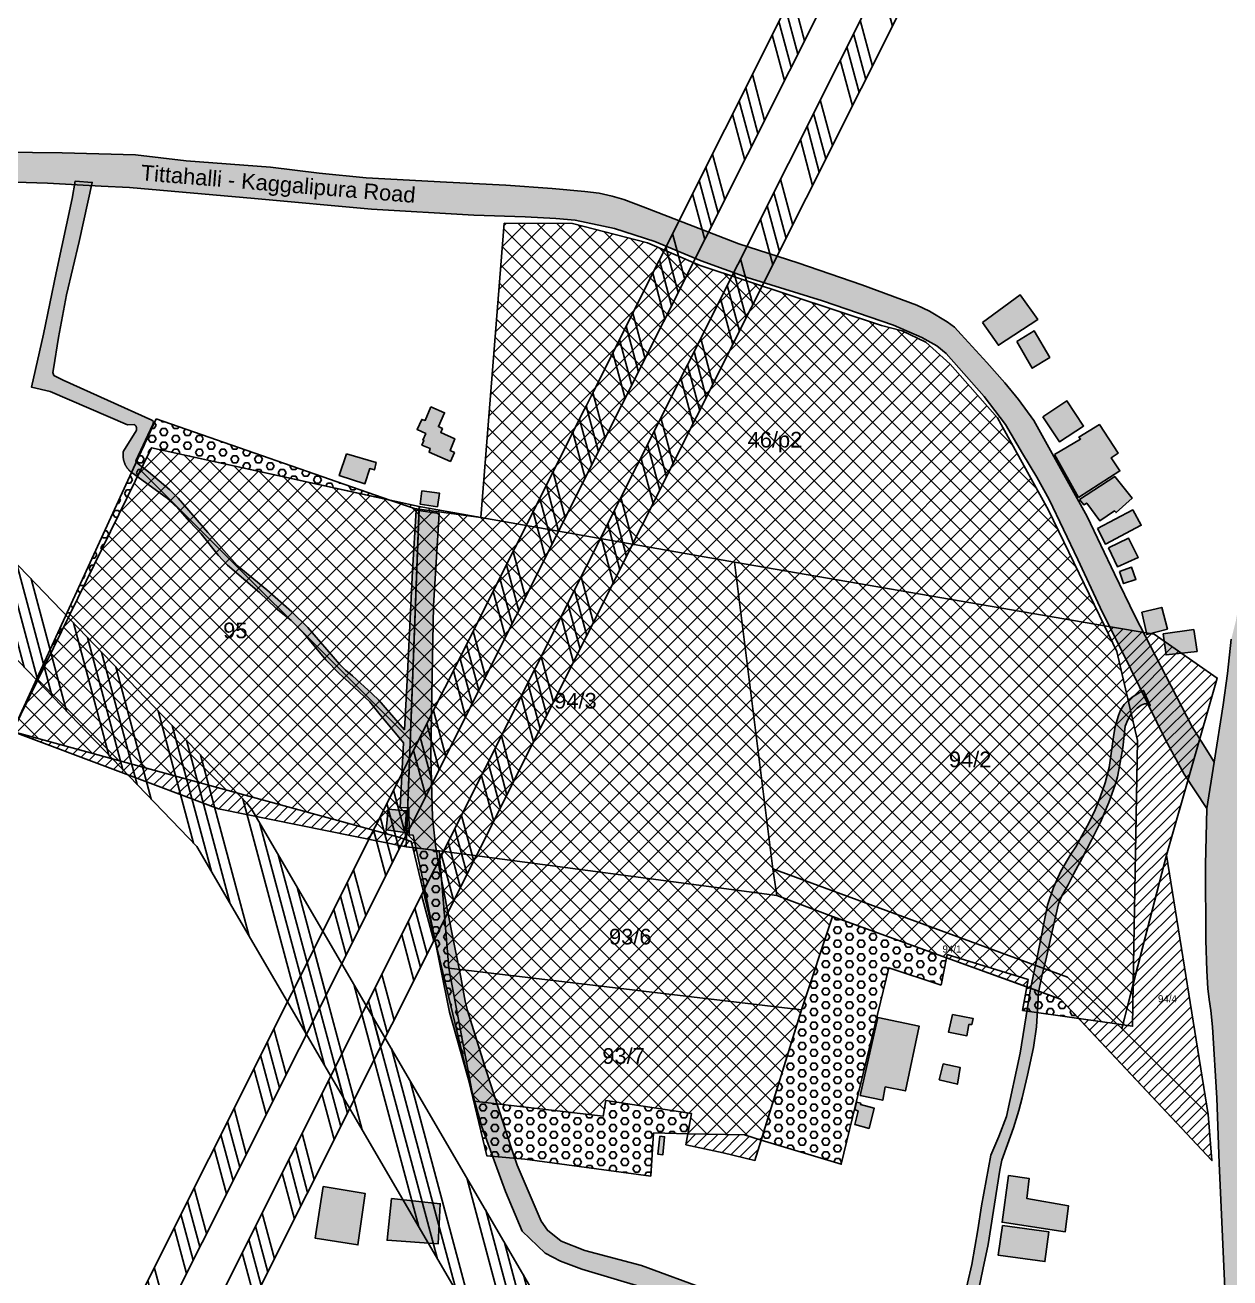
# Model space of a CAD drawing. Extents: x 771842 to 1545464, y 1416408 to 2835432.
# Drawn here: x 772145.3 to 772527.6, y 1417119.6 to 1417517.2 of the extents above; entities that cross this region are included whole.
import ezdxf

# ---------------------------------------------------------------- set-up
doc = ezdxf.new("R2010")
doc.units = 0
doc.header["$MEASUREMENT"] = 0
doc.linetypes.add('DASH', pattern=[26, 20, -6])
for name, color, linetype in [('46_P2', 1, 'CONTINUOUS'), ('93_6', 1, 'CONTINUOUS'), ('93_7', 1, 'CONTINUOUS'), ('94_1', 1, 'CONTINUOUS'), ('94_2', 1, 'CONTINUOUS'), ('94_3', 1, 'CONTINUOUS'), ('94_4', 1, 'CONTINUOUS'), ('95', 1, 'CONTINUOUS'), ('Building', 1, 'CONTINUOUS'), ('Enjoyment', 1, 'CONTINUOUS'), ('Excess Enjoyment', 1, 'CONTINUOUS'), ('HT Powerline1', 1, 'CONTINUOUS'), ('HT Powerline2', 1, 'CONTINUOUS'), ('Internal Road', 1, 'CONTINUOUS'), ('Kanakpura Main Road', 1, 'CONTINUOUS'), ('No Enjoyment', 1, 'CONTINUOUS'), ('Survey No. Boundary', 1, 'CONTINUOUS'), ('Tittahalli Kaggalipura Road', 1, 'CONTINUOUS')]:
    doc.layers.add(name, color=color, linetype=linetype)
doc.styles.get("Standard").update_dxf_attribs({"font": 'romans.shx'})

msp = doc.modelspace()

# ---------------------------------------------------------------- hatches: boundary and pattern name
at = {"layer": '46_P2', "linetype": 'DASH', "transparency": 33554687}
for points in [[(772529.66, 1416893.85), (772532.32, 1416941.95), (772532.56, 1416966), (772532.08, 1416979.35), (772531.03, 1417012.25), (772527.51, 1417083.57), (772524.21, 1417156.04), (772523.42, 1417176.69), (772522.11, 1417199.35), (772521.54, 1417204.53), (772521.05, 1417207.98), (772520.58, 1417211.49), (772520.29, 1417217.12), (772519.96, 1417226.82), (772519.82, 1417250.68), (772520.27, 1417268.56), (772522.61, 1417283.28), (772525.52, 1417301.45), (772526.87, 1417311.4), (772528.06, 1417322.29), (772529.49, 1417328.09), (772530.29, 1417332.65), (772531.74, 1417352.79), (772532.69, 1417364.6), (772533.33, 1417370.55), (772534.99, 1417383.73), (772537.3, 1417392.88), (772541.29, 1417406.73), (772544.4, 1417414.39), (772551.62, 1417429.21), (772563.11, 1417447.42), (772576.99, 1417467.41), (772604.65, 1417507.85), (772622.74, 1417492.16), (772603.42, 1417461.71), (772599.93, 1417456.85), (772593.29, 1417446.48), (772583.41, 1417431.31), (772582.3, 1417429.52), (772575.61, 1417418.57), (772571.91, 1417411.49), (772569.78, 1417407.41), (772568.06, 1417403.47), (772565.56, 1417396.61), (772562.34, 1417386.64), (772560.25, 1417377.39), (772558.28, 1417369.67), (772557.77, 1417366.34), (772557.67, 1417361.19), (772557.11, 1417346.71), (772555.32, 1417330.7), (772553.41, 1417314.17), (772552.2, 1417306.29), (772550.03, 1417297.52), (772548.02, 1417282.48), (772546.41, 1417270.37), (772545.44, 1417261.94), (772545.29, 1417258.03), (772545.12, 1417252.55), (772545.22, 1417247.14), (772545.57, 1417235.88), (772545.93, 1417226.66), (772546.5, 1417216.74), (772547.3, 1417207.52), (772548.28, 1417183.93), (772549.62, 1417158.82), (772550.92, 1417141.96), (772551.96, 1417120.25), (772552.23, 1417098.68), (772552.6, 1417091.32), (772552.68, 1417088.4), (772552.87, 1417085.52), (772553.39, 1417078.82), (772554.62, 1417051.48), (772555.09, 1417020.71), (772555.46, 1417014.29), (772555.87, 1417009.14), (772556.68, 1417005.34), (772556.73, 1416999.64), (772557.09, 1416989.63), (772557.21, 1416970), (772557.2, 1416959.93), (772556.93, 1416946.38), (772556.77, 1416928.62), (772556.41, 1416914.82), (772555.68, 1416893.59), (772554.62, 1416887.55), (772553.35, 1416875.8), (772551.92, 1416862.63), (772549.85, 1416853.31), (772547.31, 1416846.22), (772542.34, 1416834.85), (772537.47, 1416825.69), (772534.67, 1416821.41), (772528.16, 1416814.21), (772521.97, 1416808.55), (772517.52, 1416805.74), (772511.22, 1416802.51), (772503.23, 1416799.34), (772493.71, 1416796.43), (772482.91, 1416793.78), (772460.85, 1416789.87), (772437.88, 1416784.36), (772432.01, 1416782.35), (772424.86, 1416779.18), (772419.68, 1416775.1), (772414.33, 1416769.65), (772411, 1416761.66), (772406.77, 1416744.84), (772403.8, 1416731.13), (772397.72, 1416704.51), (772394.28, 1416690.6), (772389.52, 1416667.84), (772365.33, 1416672.9), (772371.18, 1416700.94), (772378.23, 1416728.23), (772383.63, 1416750.73), (772386.93, 1416763.48), (772389.63, 1416774.42), (772393.37, 1416782.52), (772400.12, 1416791.52), (772409.27, 1416799.17), (772422.92, 1416806.06), (772434.91, 1416810.71), (772448.26, 1416813.86), (772458.46, 1416815.81), (772475.85, 1416818.96), (772486.05, 1416821.06), (772495.05, 1416824.36), (772501.05, 1416827.21), (772507.5, 1416830.51), (772513.34, 1416835.46), (772525.19, 1416864.1)], [(772522.61, 1417283.28), (772520.27, 1417268.56), (772513.11, 1417279.5), (772507.16, 1417290.36), (772496.18, 1417312.84), (772486.46, 1417332.41), (772479.39, 1417347.59), (772470.31, 1417366.58), (772466.39, 1417373.72), (772461.82, 1417381.25), (772456.37, 1417390.47), (772449.66, 1417399.27), (772437.61, 1417412.91), (772434.57, 1417415.35), (772429.86, 1417418.01), (772420.9, 1417421.93), (772398.34, 1417429.68), (772374.45, 1417437.1), (772359.81, 1417442.38), (772345.17, 1417448.5), (772332.33, 1417452.61), (772319.89, 1417455.24), (772313.72, 1417455.76), (772304, 1417456.34), (772287.74, 1417456.82), (772255.28, 1417458.78), (772218.12, 1417462.16), (772178.42, 1417465.6), (772169.51, 1417466.02), (772152.39, 1417466.96), (772128.67, 1417467.73), (772108.28, 1417467.31), (772091.77, 1417468.6), (772080.06, 1417470.85), (772055.51, 1417476.29), (772058.21, 1417485.72), (772077.75, 1417481.8), (772085.47, 1417480.05), (772095.61, 1417478.54), (772104.84, 1417477.52), (772109.06, 1417477.11), (772119.07, 1417476.5), (772138.25, 1417476.88), (772157.05, 1417476.62), (772180.38, 1417475.95), (772196.42, 1417474.05), (772223.19, 1417472.06), (772238.63, 1417470.22), (772253.53, 1417468.74), (772279.01, 1417467.36), (772297.9, 1417466.39), (772312.54, 1417465.33), (772322.97, 1417464.4), (772327.53, 1417463.82), (772331.62, 1417462.92), (772335.29, 1417461.86), (772341.47, 1417459.51), (772371.81, 1417447.8), (772390.5, 1417441.68), (772410.82, 1417434.72), (772428.23, 1417428.26), (772432.28, 1417426.36), (772437.88, 1417423.04), (772440.26, 1417421.27), (772442.32, 1417419.02), (772450.49, 1417410.05), (772456.22, 1417403.64), (772460.56, 1417398.4), (772465.42, 1417391.67), (772482.28, 1417361.21), (772490.97, 1417343.09), (772497.4, 1417329.7), (772515.61, 1417294.46), (772521.32, 1417285.45)]]:
    msp.add_hatch(color=8, dxfattribs=at).paths.add_polyline_path(points)
at = {"layer": '95', "linetype": 'DASH', "transparency": 33554687}
h = msp.add_hatch(dxfattribs=at)
h.set_pattern_fill('ANSI34', color=4, scale=25, angle=60, style=0)
h.paths.add_polyline_path([(772323.42, 1417396.43), (772323.42, 1417396.43), (772325.66, 1417400.9), (772325.66, 1417400.9), (772429.89, 1417608.79), (772432.13, 1417613.26), (772441.07, 1417608.78), (772334.6, 1417396.42), (772334.6, 1417396.42), (772267.57, 1417262.75), (772267.57, 1417262.75), (772265.33, 1417258.28), (772265.33, 1417258.28), (772263.09, 1417253.81), (772263.09, 1417253.81), (772109.02, 1416946.51), (772106.78, 1416942.04), (772097.84, 1416946.52), (772256.39, 1417262.75), (772322.86, 1417395.33)])
h = msp.add_hatch(dxfattribs=at)
h.set_pattern_fill('ANSI34', color=4, scale=25, angle=60, style=0)
h.paths.add_polyline_path([(772453.95, 1417605.76), (772462.89, 1417601.28), (772288.69, 1417253.84), (772126.85, 1416931.05), (772124.6, 1416926.58), (772115.67, 1416931.07), (772275.27, 1417249.38), (772451.71, 1417601.29)])
h = msp.add_hatch(dxfattribs=at)
h.set_pattern_fill('ANSI34', color=4, scale=25, angle=60, style=0)
h.paths.add_polyline_path([(772215.8, 1417270.22), (772217.3, 1417268.23), (772316.2, 1417098.75), (772509.83, 1416766.58), (772491.69, 1416755.99), (772298.06, 1417088.17), (772199.8, 1417256.56), (772030.87, 1417431.98), (772023.59, 1417439.55), (772038.72, 1417454.11)])
at = {"layer": 'Building', "linetype": 'DASH', "transparency": 33554687}
for points in [[(772449.09, 1417422.82), (772461.03, 1417431.6), (772466.63, 1417423.75), (772454.14, 1417415.55)], [(772460, 1417416.77), (772465.47, 1417420.18), (772470.46, 1417411.72), (772464.89, 1417408.28)], [(772468.27, 1417392.9), (772475.9, 1417397.92), (772481.17, 1417389.94), (772473.51, 1417384.98)], [(772274.05, 1417396.03), (772278.42, 1417394.15), (772276.49, 1417389.75), (772277.72, 1417389.14), (772277.22, 1417387.87), (772281.68, 1417385.91), (772280.21, 1417382.15), (772281.56, 1417381.5), (772280.3, 1417378.72), (772273.49, 1417381.62), (772273.84, 1417382.83), (772271.23, 1417383.91), (772271.88, 1417385.32), (772271.58, 1417385.47), (772272.43, 1417387.55), (772269.71, 1417388.81), (772271.17, 1417392.04), (772272.29, 1417391.72)], [(772471.97, 1417380.93), (772480.24, 1417385.82), (772479.69, 1417386.46), (772486.19, 1417390.42), (772492.18, 1417381.34), (772489.89, 1417379.83), (772492.72, 1417375.71), (772479.6, 1417367.28)], [(772247.27, 1417381.14), (772256.69, 1417378.35), (772256.19, 1417376.03), (772254.69, 1417376.44), (772253.17, 1417371.63), (772245.01, 1417374.24)], [(772479.92, 1417366.61), (772491.08, 1417373.94), (772496.65, 1417367.06), (772491.5, 1417362.49), (772491.02, 1417363), (772486.35, 1417359.85), (772482.17, 1417365.48), (772481.3, 1417364.9)], [(772271.25, 1417369.34), (772276.82, 1417368.63), (772276.18, 1417364.35), (772270.72, 1417365.14)], [(772485.55, 1417357.44), (772496.81, 1417363.33), (772499.48, 1417358.47), (772488.12, 1417352.48)], [(772489.05, 1417351.26), (772495.46, 1417354.35), (772498.51, 1417348.27), (772491.92, 1417345.28)], [(772492.56, 1417343.8), (772496.39, 1417345.15), (772497.77, 1417341.22), (772493.88, 1417339.94)], [(772499.7, 1417330.83), (772506.01, 1417332.41), (772507.78, 1417325.49), (772501.22, 1417323.75)], [(772506.4, 1417324.01), (772516.15, 1417325.33), (772517.18, 1417318.41), (772507.36, 1417317.32)], [(772260.55, 1417268.41), (772266.39, 1417267.83), (772265.8, 1417260.96), (772259.87, 1417261.78)], [(772439.61, 1417203.18), (772446.15, 1417201.95), (772445.68, 1417200.01), (772444.77, 1417200.01), (772444.19, 1417196.49), (772438.32, 1417197.66)], [(772415.86, 1417202.24), (772429.01, 1417199.54), (772424.67, 1417178.99), (772418.27, 1417180.23), (772417.45, 1417176), (772410.34, 1417177.53)], [(772436.61, 1417187.59), (772442.04, 1417186.39), (772441.13, 1417181.11), (772435.41, 1417182.49)], [(772409.11, 1417175.38), (772410.49, 1417175.09), (772410.37, 1417174.71), (772414.75, 1417173.47), (772413.1, 1417167.08), (772408.61, 1417168.28), (772409.7, 1417172.59), (772408.58, 1417173.03)], [(772346.78, 1417164.58), (772348.25, 1417164.45), (772347.68, 1417158.71), (772346.08, 1417158.92)], [(772457.32, 1417152.14), (772463.95, 1417151.17), (772463.19, 1417144.8), (772476.37, 1417142.51), (772475.37, 1417134.26), (772455.35, 1417137.31)], [(772239.91, 1417148.61), (772253.18, 1417146.44), (772250.95, 1417130.12), (772237.39, 1417132.24)], [(772261.57, 1417144.8), (772277.07, 1417143.15), (772276.37, 1417130.42), (772260.17, 1417131.59)], [(772455.41, 1417136.23), (772470.21, 1417134.23), (772468.94, 1417124.84), (772454.03, 1417126.86)]]:
    msp.add_hatch(color=190, dxfattribs=at).paths.add_polyline_path(points)
at = {"layer": 'Enjoyment', "linetype": 'Continuous', "true_color": 0x58ba48}
h = msp.add_hatch(dxfattribs=at)
h.set_pattern_fill('ANSI37', color=85, scale=35, style=0)
h.paths.add_polyline_path([(772297.38, 1417454.3), (772319.04, 1417454.19), (772342.78, 1417448.08), (772359.48, 1417440.88), (772417.03, 1417421.88), (772423.67, 1417420.12), (772431.18, 1417416.55), (772438.84, 1417409.58), (772453.85, 1417392.59), (772470, 1417363.24), (772487.83, 1417326.51), (772370.37, 1417346.71), (772289.93, 1417360.96)])
h = msp.add_hatch(dxfattribs=at)
h.set_pattern_fill('ANSI37', color=85, scale=35, style=0)
h.paths.add_polyline_path([(772266.36, 1417258.61), (772263.46, 1417259.56), (772141.3, 1417293.01), (772185.44, 1417383.07), (772261.07, 1417366.46), (772268.89, 1417363.75), (772270.34, 1417363.56)])
h = msp.add_hatch(dxfattribs=at)
h.set_pattern_fill('ANSI37', color=85, scale=35, style=0)
h.paths.add_polyline_path([(772382.59, 1417249.39), (772383.89, 1417240.94), (772276.73, 1417255.2), (772268.31, 1417256.23), (772267.86, 1417258.12), (772266.36, 1417258.61), (772270.34, 1417363.56), (772289.93, 1417360.96), (772370.37, 1417346.71)])
h = msp.add_hatch(dxfattribs=at)
h.set_pattern_fill('ANSI37', color=85, scale=35, style=0)
h.paths.add_polyline_path([(772493.59, 1417199.95), (772491.76, 1417200.21), (772476.1, 1417215.03), (772382.59, 1417249.39), (772370.37, 1417346.71), (772487.83, 1417326.51), (772491.75, 1417318.44), (772498.27, 1417290.2), (772496.95, 1417212.99)])
h = msp.add_hatch(dxfattribs=at)
h.set_pattern_fill('ANSI37', color=85, scale=35, style=0)
h.paths.add_polyline_path([(772279.83, 1417217.93), (772276.73, 1417255.2), (772383.89, 1417240.94), (772401.49, 1417234.33), (772391.67, 1417204.68)])
h = msp.add_hatch(dxfattribs=at)
h.set_pattern_fill('ANSI37', color=85, scale=35, style=0)
h.paths.add_polyline_path([(772476.1, 1417215.03), (772491.76, 1417200.21), (772479.67, 1417201.92), (772473.86, 1417208.12), (772463.16, 1417212), (772463.6, 1417214.36), (772437.88, 1417222.23), (772437.68, 1417221.22), (772401.49, 1417234.33), (772383.89, 1417240.94), (772382.59, 1417249.39)], flags=17)
h = msp.add_hatch(dxfattribs=at)
h.set_pattern_fill('ANSI37', color=85, scale=35, style=0)
h.paths.add_polyline_path([(772328.8, 1417170.97), (772287.67, 1417175.74), (772279.83, 1417217.93), (772391.67, 1417204.68), (772378.91, 1417163.39), (772373.59, 1417165.01), (772355.62, 1417165.39), (772356.77, 1417171.82), (772329.59, 1417175.9)])
h = msp.add_hatch(dxfattribs=at)
h.set_pattern_fill('ANSI37', color=85, scale=35, style=0)
h.paths.add_polyline_path([(772496.95, 1417212.99), (772496.72, 1417199.51), (772493.59, 1417199.95)])
at = {"layer": 'Excess Enjoyment', "linetype": 'Continuous', "true_color": 0xed1f24}
h = msp.add_hatch(dxfattribs=at)
h.set_pattern_fill('HEX', color=240, scale=10, style=0)
h.paths.add_polyline_path([(772186.89, 1417392.23), (772261.07, 1417366.46), (772185.44, 1417383.07), (772141.3, 1417293.01)])
h = msp.add_hatch(dxfattribs=at)
h.set_pattern_fill('HEX', color=240, scale=10, style=0)
h.paths.add_polyline_path([(772344.68, 1417165.63), (772343.84, 1417151.95), (772303.94, 1417157.3), (772291.84, 1417158.37), (772268.31, 1417256.23), (772276.73, 1417255.2), (772279.83, 1417217.93), (772287.67, 1417175.74), (772328.8, 1417170.97), (772329.59, 1417175.9), (772356.77, 1417171.82), (772355.62, 1417165.39)])
h = msp.add_hatch(dxfattribs=at)
h.set_pattern_fill('HEX', color=240, scale=10, style=0)
h.paths.add_polyline_path([(772435.96, 1417212.53), (772419.35, 1417218.03), (772404.29, 1417155.69), (772378.91, 1417163.39), (772391.67, 1417204.68), (772401.49, 1417234.33), (772437.68, 1417221.22)])
h = msp.add_hatch(dxfattribs=at)
h.set_pattern_fill('HEX', color=240, scale=10, style=0)
h.paths.add_polyline_path([(772461.76, 1417204.46), (772463.16, 1417212), (772473.86, 1417208.12), (772479.67, 1417201.92)])
at = {"layer": 'Internal Road', "linetype": 'Continuous', "true_color": 0xfecc66, "transparency": 33554687}
msp.add_hatch(color=31, dxfattribs=at).paths.add_polyline_path([(772427.29, 1416893.93), (772436.13, 1416934.27), (772438.64, 1416943.15), (772443.22, 1416959.95), (772446.33, 1416971.72), (772449.44, 1416982.59), (772450.04, 1416985.07), (772453.19, 1417007.41), (772454.77, 1417017.57), (772456.79, 1417033.88), (772457.73, 1417039.84), (772459.53, 1417048.24), (772460.54, 1417054.99), (772460.91, 1417059.53), (772431.6, 1417074.11), (772383.95, 1417097.69), (772350.65, 1417113.85), (772321.94, 1417122.43), (772315.19, 1417124.91), (772310.31, 1417127.46), (772303.04, 1417134.43), (772297.72, 1417147.03), (772290.22, 1417167.57), (772280.02, 1417203.94), (772271.4, 1417246.45), (772268.47, 1417260.1), (772267.16, 1417260.18), (772267.13, 1417268.76), (772264.31, 1417268.91), (772265.43, 1417289.4), (772257.53, 1417298.85), (772254.72, 1417302.45), (772248, 1417308.67), (772244.93, 1417311.44), (772240.73, 1417315.76), (772234.51, 1417323.22), (772230.95, 1417327.04), (772229.75, 1417328.2), (772224.87, 1417332.1), (772219.74, 1417337.16), (772215.39, 1417340.87), (772209.54, 1417345.82), (772206.54, 1417348.97), (772201.14, 1417355.72), (772197.47, 1417359.69), (772193.83, 1417363.86), (772190.08, 1417367.27), (772179.28, 1417375.07), (772179.19, 1417375.14), (772179.09, 1417375.21), (772179, 1417375.29), (772178.9, 1417375.37), (772178.81, 1417375.45), (772178.72, 1417375.53), (772178.63, 1417375.61), (772178.54, 1417375.69), (772178.46, 1417375.78), (772178.37, 1417375.87), (772178.29, 1417375.96), (772178.21, 1417376.05), (772178.12, 1417376.14), (772178.05, 1417376.23), (772177.97, 1417376.32), (772177.89, 1417376.42), (772177.82, 1417376.52), (772177.75, 1417376.61), (772177.68, 1417376.71), (772177.61, 1417376.81), (772177.54, 1417376.92), (772177.48, 1417377.02), (772177.41, 1417377.12), (772177.35, 1417377.23), (772177.29, 1417377.33), (772177.23, 1417377.44), (772177.18, 1417377.55), (772177.12, 1417377.66), (772177.07, 1417377.77), (772177.02, 1417377.88), (772176.97, 1417377.99), (772176.92, 1417378.1), (772176.88, 1417378.22), (772176.84, 1417378.33), (772176.8, 1417378.44), (772176.76, 1417378.56), (772176.72, 1417378.68), (772176.69, 1417378.79), (772176.65, 1417378.91), (772176.62, 1417379.03), (772176.59, 1417379.15), (772176.57, 1417379.26), (772176.54, 1417379.38), (772176.52, 1417379.5), (772176.5, 1417379.62), (772176.48, 1417379.74), (772176.47, 1417379.86), (772176.45, 1417379.99), (772176.44, 1417380.11), (772176.43, 1417380.23), (772176.42, 1417380.35), (772176.42, 1417380.47), (772176.41, 1417380.59), (772176.41, 1417380.71), (772176.41, 1417380.84), (772176.41, 1417380.96), (772176.42, 1417381.08), (772176.43, 1417381.2), (772176.43, 1417381.32), (772176.45, 1417381.44), (772176.46, 1417381.56), (772176.47, 1417381.69), (772176.49, 1417381.81), (772176.51, 1417381.93), (772180.56, 1417388.37), (772180.57, 1417388.4), (772180.58, 1417388.42), (772180.59, 1417388.45), (772180.6, 1417388.47), (772180.61, 1417388.5), (772180.62, 1417388.53), (772180.63, 1417388.55), (772180.64, 1417388.58), (772180.65, 1417388.6), (772180.66, 1417388.63), (772180.67, 1417388.66), (772180.67, 1417388.68), (772180.68, 1417388.71), (772180.68, 1417388.74), (772180.69, 1417388.76), (772180.7, 1417388.79), (772180.7, 1417388.82), (772180.7, 1417388.84), (772180.71, 1417388.87), (772180.71, 1417388.9), (772180.71, 1417388.92), (772180.72, 1417388.95), (772180.72, 1417388.98), (772180.72, 1417389.01), (772180.72, 1417389.03), (772180.72, 1417389.06), (772180.72, 1417389.09), (772180.72, 1417389.12), (772180.72, 1417389.14), (772180.72, 1417389.17), (772180.72, 1417389.2), (772180.71, 1417389.22), (772180.71, 1417389.25), (772180.71, 1417389.28), (772180.7, 1417389.31), (772180.7, 1417389.33), (772180.69, 1417389.36), (772180.69, 1417389.39), (772180.68, 1417389.41), (772180.68, 1417389.44), (772180.67, 1417389.47), (772180.66, 1417389.49), (772180.66, 1417389.52), (772180.65, 1417389.55), (772180.64, 1417389.57), (772180.63, 1417389.6), (772180.62, 1417389.62), (772180.61, 1417389.65), (772180.6, 1417389.67), (772180.59, 1417389.7), (772180.58, 1417389.72), (772180.57, 1417389.75), (772180.56, 1417389.77), (772180.54, 1417389.8), (772180.53, 1417389.82), (772180.52, 1417389.85), (772180.5, 1417389.87), (772180.49, 1417389.89), (772180.48, 1417389.92), (772180.46, 1417389.94), (772180.45, 1417389.96), (772180.43, 1417389.99), (772180.41, 1417390.01), (772180.4, 1417390.03), (772180.38, 1417390.05), (772180.36, 1417390.07), (772180.35, 1417390.09), (772180.33, 1417390.11), (772180.31, 1417390.13), (772180.29, 1417390.15), (772180.27, 1417390.17), (772180.25, 1417390.19), (772180.23, 1417390.21), (772180.21, 1417390.23), (772180.19, 1417390.25), (772180.17, 1417390.27), (772180.15, 1417390.29), (772180.13, 1417390.3), (772180.11, 1417390.32), (772180.09, 1417390.34), (772180.06, 1417390.35), (772180.04, 1417390.37), (772180.02, 1417390.38), (772180, 1417390.4), (772177.82, 1417390.29), (772153.27, 1417400.86), (772147.31, 1417402.32), (772151.17, 1417419.12), (772155.14, 1417438.54), (772160.24, 1417462.19), (772161.23, 1417467.66), (772166.65, 1417467.22), (772162.53, 1417448.51), (772158.48, 1417431.56), (772155.89, 1417417.99), (772154.32, 1417408.06), (772154.13, 1417406.89), (772154.47, 1417406.03), (772157.39, 1417404.46), (772185.55, 1417391.82), (772186.07, 1417391.34), (772185.85, 1417390.4), (772180.45, 1417378.89), (772180.67, 1417378.4), (772184.5, 1417375.44), (772191.28, 1417369.7), (772193.87, 1417367.08), (772203.32, 1417356.17), (772212.65, 1417345.67), (772221.99, 1417337.99), (772229.97, 1417331.01), (772235.07, 1417326.03), (772245.08, 1417314.33), (772246.99, 1417312.53), (772249.2, 1417310.69), (772255.43, 1417305), (772257.57, 1417302.97), (772265.66, 1417293.59), (772266.53, 1417309.33), (772268.25, 1417344.04), (772269.45, 1417363.27), (772276.69, 1417362.22), (772274.92, 1417332.94), (772274.36, 1417304.9), (772274.1, 1417284.99), (772274.62, 1417265.76), (772275.56, 1417256.91), (772276.39, 1417251.59), (772280.62, 1417229.81), (772283.58, 1417215.04), (772284.93, 1417207.43), (772285.72, 1417204.5), (772291.57, 1417185.72), (772299.85, 1417160.04), (772301.47, 1417155.46), (772309.04, 1417137.69), (772311.06, 1417134.77), (772315.41, 1417131.25), (772322.91, 1417128.32), (772340.94, 1417123.6), (772362.16, 1417115.72), (772381.66, 1417106.09), (772413.41, 1417090.12), (772431.25, 1417081.24), (772431.54, 1417081.21), (772432.37, 1417081.21), (772433.51, 1417081.63), (772434.46, 1417082.43), (772434.93, 1417083.35), (772435.31, 1417084.85), (772435.98, 1417089.48), (772437.63, 1417095.89), (772439, 1417099.23), (772440.16, 1417101.8), (772442.96, 1417112.01), (772445.69, 1417123.88), (772447.6, 1417134.9), (772448.77, 1417142.51), (772451.8, 1417158.56), (772454.32, 1417164.56), (772456.68, 1417170.89), (772461.03, 1417190.99), (772464.36, 1417211.38), (772466.54, 1417221.92), (772469.69, 1417237.92), (772471.67, 1417243.55), (772474, 1417248.72), (772477.15, 1417254.12), (772478.68, 1417256.41), (772480.6, 1417259.89), (772482.92, 1417264.13), (772484.83, 1417268.14), (772486.41, 1417272.15), (772488.02, 1417276.76), (772489.26, 1417281.64), (772489.86, 1417285.31), (772490.68, 1417291.35), (772491.21, 1417294.57), (772492.22, 1417298.06), (772492.89, 1417299.82), (772494.06, 1417301.62), (772495.59, 1417303.08), (772496.87, 1417304.1), (772499.72, 1417305.82), (772500.2, 1417306.07), (772502.34, 1417301.25), (772501.1, 1417301.77), (772500.47, 1417301.81), (772499.49, 1417301.4), (772498.14, 1417300.38), (772496.19, 1417298.4), (772495.26, 1417296.75), (772494.39, 1417294.76), (772493.68, 1417287.79), (772492.33, 1417280.85), (772491.92, 1417278.64), (772491.17, 1417276.09), (772489.22, 1417270.5), (772486.6, 1417264.28), (772483.71, 1417258.51), (772480.86, 1417253.03), (772478.01, 1417247.71), (772476.32, 1417244.37), (772474.15, 1417240.7), (772473.21, 1417238.3), (772471.19, 1417229.6), (772469.42, 1417221.39), (772467.92, 1417215.36), (772466.91, 1417210.18), (772466.2, 1417199.31), (772465.26, 1417192.75), (772463.39, 1417184.01), (772461.66, 1417176.78), (772460.69, 1417172.8), (772458.93, 1417167.29), (772457.05, 1417161.97), (772455.29, 1417156.98), (772454.58, 1417153.8), (772450.87, 1417130.25), (772449.25, 1417122.3), (772445.92, 1417106.45), (772445.06, 1417103.71), (772443.37, 1417100.56), (772441.83, 1417097.63), (772440.41, 1417093.29), (772439.06, 1417089.31), (772438.94, 1417087.29), (772438.83, 1417081.44), (772439.21, 1417079), (772439.58, 1417077.58), (772439.94, 1417076.91), (772440.89, 1417076.43), (772468.41, 1417063.87), (772465.68, 1417040.18), (772462.45, 1417018.7), (772458.48, 1416995.15), (772456.34, 1416983.87), (772452.93, 1416968.54), (772448.32, 1416950.47), (772443.97, 1416931.35), (772438.57, 1416907.76), (772434.23, 1416881.25), (772431.58, 1416862.31), (772431.16, 1416844.64), (772432.49, 1416809.78), (772425.01, 1416806.88), (772423.75, 1416846.44), (772423.33, 1416865.8), (772425.87, 1416886.02)])
at = {"layer": 'Internal Road', "linetype": 'DASH', "transparency": 33554687}
for points in [[(772449.09, 1417422.82), (772461.03, 1417431.6), (772466.63, 1417423.75), (772454.14, 1417415.55)], [(772460, 1417416.77), (772465.47, 1417420.18), (772470.46, 1417411.72), (772464.89, 1417408.28)], [(772468.27, 1417392.9), (772475.9, 1417397.92), (772481.17, 1417389.94), (772473.51, 1417384.98)], [(772274.05, 1417396.03), (772278.42, 1417394.15), (772276.49, 1417389.75), (772277.72, 1417389.14), (772277.22, 1417387.87), (772281.68, 1417385.91), (772280.21, 1417382.15), (772281.56, 1417381.5), (772280.3, 1417378.72), (772273.49, 1417381.62), (772273.84, 1417382.83), (772271.23, 1417383.91), (772271.88, 1417385.32), (772271.58, 1417385.47), (772272.43, 1417387.55), (772269.71, 1417388.81), (772271.17, 1417392.04), (772272.29, 1417391.72)], [(772471.97, 1417380.93), (772480.24, 1417385.82), (772479.69, 1417386.46), (772486.19, 1417390.42), (772492.18, 1417381.34), (772489.89, 1417379.83), (772492.72, 1417375.71), (772479.6, 1417367.28)], [(772247.27, 1417381.14), (772256.69, 1417378.35), (772256.19, 1417376.03), (772254.69, 1417376.44), (772253.17, 1417371.63), (772245.01, 1417374.24)], [(772479.92, 1417366.61), (772491.08, 1417373.94), (772496.65, 1417367.06), (772491.5, 1417362.49), (772491.02, 1417363), (772486.35, 1417359.85), (772482.17, 1417365.48), (772481.3, 1417364.9)], [(772271.25, 1417369.34), (772276.82, 1417368.63), (772276.18, 1417364.35), (772270.72, 1417365.14)], [(772485.55, 1417357.44), (772496.81, 1417363.33), (772499.48, 1417358.47), (772488.12, 1417352.48)], [(772489.05, 1417351.26), (772495.46, 1417354.35), (772498.51, 1417348.27), (772491.92, 1417345.28)], [(772492.56, 1417343.8), (772496.39, 1417345.15), (772497.77, 1417341.22), (772493.88, 1417339.94)], [(772499.7, 1417330.83), (772506.01, 1417332.41), (772507.78, 1417325.49), (772501.22, 1417323.75)], [(772506.4, 1417324.01), (772516.15, 1417325.33), (772517.18, 1417318.41), (772507.36, 1417317.32)], [(772260.55, 1417268.41), (772266.39, 1417267.83), (772265.8, 1417260.96), (772259.87, 1417261.78)], [(772439.61, 1417203.18), (772446.15, 1417201.95), (772445.68, 1417200.01), (772444.77, 1417200.01), (772444.19, 1417196.49), (772438.32, 1417197.66)], [(772415.86, 1417202.24), (772429.01, 1417199.54), (772424.67, 1417178.99), (772418.27, 1417180.23), (772417.45, 1417176), (772410.34, 1417177.53)], [(772436.61, 1417187.59), (772442.04, 1417186.39), (772441.13, 1417181.11), (772435.41, 1417182.49)], [(772409.11, 1417175.38), (772410.49, 1417175.09), (772410.37, 1417174.71), (772414.75, 1417173.47), (772413.1, 1417167.08), (772408.61, 1417168.28), (772409.7, 1417172.59), (772408.58, 1417173.03)], [(772346.78, 1417164.58), (772348.25, 1417164.45), (772347.68, 1417158.71), (772346.08, 1417158.92)], [(772457.32, 1417152.14), (772463.95, 1417151.17), (772463.19, 1417144.8), (772476.37, 1417142.51), (772475.37, 1417134.26), (772455.35, 1417137.31)], [(772239.91, 1417148.61), (772253.18, 1417146.44), (772250.95, 1417130.12), (772237.39, 1417132.24)], [(772261.57, 1417144.8), (772277.07, 1417143.15), (772276.37, 1417130.42), (772260.17, 1417131.59)], [(772455.41, 1417136.23), (772470.21, 1417134.23), (772468.94, 1417124.84), (772454.03, 1417126.86)]]:
    msp.add_hatch(color=6, dxfattribs=at).paths.add_polyline_path(points)
at = {"layer": 'No Enjoyment', "linetype": 'Continuous', "true_color": 0xf8991e}
h = msp.add_hatch(dxfattribs=at)
h.set_pattern_fill('ANSI31', color=30, scale=20, style=0)
h.paths.add_polyline_path([(772270.34, 1417363.56), (772268.89, 1417363.75), (772261.07, 1417366.46), (772270.37, 1417364.42)])
h = msp.add_hatch(dxfattribs=at)
h.set_pattern_fill('ANSI31', color=30, scale=20, style=0)
h.paths.add_polyline_path([(772270.37, 1417364.42), (772289.93, 1417360.96), (772270.34, 1417363.56)])
h = msp.add_hatch(dxfattribs=at)
h.set_pattern_fill('ANSI31', color=30, scale=20, style=0)
h.paths.add_polyline_path([(772496.95, 1417212.99), (772498.27, 1417290.2), (772491.75, 1417318.44), (772487.83, 1417326.51), (772487.85, 1417326.5), (772503.53, 1417323.89), (772523.6, 1417309.98), (772507.47, 1417253.77)])
h = msp.add_hatch(dxfattribs=at)
h.set_pattern_fill('ANSI31', color=30, scale=20, style=0)
h.paths.add_polyline_path([(772266.28, 1417256.47), (772206.73, 1417268.52), (772141.3, 1417293.01), (772263.46, 1417259.56), (772266.36, 1417258.61)])
h = msp.add_hatch(dxfattribs=at)
h.set_pattern_fill('ANSI31', color=30, scale=20, style=0)
h.paths.add_polyline_path([(772266.28, 1417256.47), (772266.36, 1417258.61), (772267.86, 1417258.12), (772268.31, 1417256.23)])
h = msp.add_hatch(dxfattribs=at)
h.set_pattern_fill('ANSI31', color=30, scale=20, style=0)
h.paths.add_polyline_path([(772493.59, 1417199.95), (772496.72, 1417199.51), (772496.95, 1417212.99), (772507.47, 1417253.77), (772520.73, 1417171.44), (772493.28, 1417198.77)])
h = msp.add_hatch(dxfattribs=at)
h.set_pattern_fill('ANSI31', color=30, scale=20, style=0)
h.paths.add_polyline_path([(772437.68, 1417221.22), (772437.88, 1417222.23), (772463.6, 1417214.36), (772463.16, 1417212)])
h = msp.add_hatch(dxfattribs=at)
h.set_pattern_fill('ANSI31', color=30, scale=20, style=0)
h.paths.add_polyline_path([(772493.28, 1417198.77), (772520.73, 1417171.44), (772521.89, 1417156.85), (772479.67, 1417201.92), (772491.76, 1417200.21)])
h = msp.add_hatch(dxfattribs=at)
h.set_pattern_fill('ANSI31', color=30, scale=20, style=0)
h.paths.add_polyline_path([(772493.28, 1417198.77), (772491.76, 1417200.21), (772493.59, 1417199.95)], flags=17)
h = msp.add_hatch(dxfattribs=at)
h.set_pattern_fill('ANSI31', color=30, scale=20, style=0)
h.paths.add_polyline_path([(772376.91, 1417156.93), (772366.87, 1417159.36), (772355, 1417161.91), (772355.62, 1417165.39), (772373.59, 1417165.01), (772378.91, 1417163.39)])

# ---------------------------------------------------------------- linework, layer by layer
at = {"layer": '46_P2', "color": 0, "linetype": 'Continuous', "flags": 128}
msp.add_lwpolyline([(772289.93, 1417360.96), (772297.38, 1417454.3), (772319.04, 1417454.19), (772342.78, 1417448.08), (772359.48, 1417440.88), (772417.03, 1417421.88), (772423.67, 1417420.12), (772431.18, 1417416.55), (772438.84, 1417409.58), (772453.85, 1417392.59), (772470, 1417363.24), (772487.85, 1417326.5), (772370.37, 1417346.71), (772289.93, 1417360.96)], close=True, dxfattribs=at)
at = {"layer": '93_6', "color": 0, "linetype": 'Continuous', "flags": 128}
msp.add_lwpolyline([(772391.67, 1417204.68), (772279.83, 1417217.93), (772276.73, 1417255.2), (772383.89, 1417240.94), (772401.49, 1417234.33), (772391.67, 1417204.68)], close=True, dxfattribs=at)
at = {"layer": '93_7', "color": 0, "linetype": 'Continuous', "flags": 128}
msp.add_lwpolyline([(772329.59, 1417175.9), (772328.8, 1417170.97), (772287.67, 1417175.74), (772279.83, 1417217.93), (772391.67, 1417204.68), (772376.91, 1417156.93), (772366.87, 1417159.36), (772355, 1417161.91), (772356.77, 1417171.82), (772329.59, 1417175.9)], close=True, dxfattribs=at)
at = {"layer": '94_1', "color": 0, "linetype": 'Continuous', "flags": 128}
msp.add_lwpolyline([(772382.59, 1417249.39), (772476.1, 1417215.03), (772493.28, 1417198.77), (772520.73, 1417171.44), (772521.89, 1417156.85), (772473.86, 1417208.12), (772401.49, 1417234.33), (772383.89, 1417240.94), (772382.59, 1417249.39)], close=True, dxfattribs=at)
at = {"layer": '94_2', "color": 0, "linetype": 'Continuous', "flags": 128}
msp.add_lwpolyline([(772507.47, 1417253.77), (772493.28, 1417198.77), (772476.1, 1417215.03), (772382.59, 1417249.39), (772370.37, 1417346.71), (772487.85, 1417326.5), (772503.53, 1417323.89), (772523.6, 1417309.98), (772507.47, 1417253.77)], close=True, dxfattribs=at)
at = {"layer": '94_3', "color": 0, "linetype": 'Continuous', "flags": 128}
msp.add_lwpolyline([(772370.37, 1417346.71), (772382.59, 1417249.39), (772383.89, 1417240.94), (772276.73, 1417255.2), (772266.28, 1417256.47), (772270.37, 1417364.42), (772289.93, 1417360.96), (772370.37, 1417346.71)], close=True, dxfattribs=at)
at = {"layer": '94_4', "color": 0, "linetype": 'Continuous', "flags": 128}
msp.add_lwpolyline([(772493.28, 1417198.77), (772507.47, 1417253.77), (772520.73, 1417171.44), (772493.28, 1417198.77)], close=True, dxfattribs=at)
at = {"layer": '95', "color": 0, "linetype": 'Continuous', "flags": 128}
msp.add_lwpolyline([(772270.37, 1417364.42), (772266.28, 1417256.47), (772206.73, 1417268.52), (772141.3, 1417293.01), (772185.44, 1417383.07), (772270.37, 1417364.42)], close=True, dxfattribs=at)
at = {"layer": 'Building', "color": 190, "linetype": 'Continuous', "flags": 128}
for points in [[(772449.09, 1417422.82), (772461.03, 1417431.6), (772466.63, 1417423.75), (772454.14, 1417415.55), (772449.09, 1417422.82)], [(772460, 1417416.77), (772465.47, 1417420.18), (772470.46, 1417411.72), (772464.89, 1417408.28), (772460, 1417416.77)], [(772468.27, 1417392.9), (772475.9, 1417397.92), (772481.17, 1417389.94), (772473.51, 1417384.98), (772468.27, 1417392.9)], [(772274.05, 1417396.03), (772278.42, 1417394.15), (772276.49, 1417389.75), (772277.72, 1417389.14), (772277.22, 1417387.87), (772281.68, 1417385.91), (772280.21, 1417382.15), (772281.56, 1417381.5), (772280.3, 1417378.72), (772273.49, 1417381.62), (772273.84, 1417382.83), (772271.23, 1417383.91), (772271.88, 1417385.32), (772271.58, 1417385.47), (772272.43, 1417387.55), (772269.71, 1417388.81), (772271.17, 1417392.04), (772272.29, 1417391.72), (772274.05, 1417396.03)], [(772471.97, 1417380.93), (772480.24, 1417385.82), (772479.69, 1417386.46), (772486.19, 1417390.42), (772492.18, 1417381.34), (772489.89, 1417379.83), (772492.72, 1417375.71), (772479.6, 1417367.28), (772471.97, 1417380.93)], [(772247.27, 1417381.14), (772256.69, 1417378.35), (772256.19, 1417376.03), (772254.69, 1417376.44), (772253.17, 1417371.63), (772245.01, 1417374.24), (772247.27, 1417381.14)], [(772479.92, 1417366.61), (772491.08, 1417373.94), (772496.65, 1417367.06), (772491.5, 1417362.49), (772491.02, 1417363), (772486.35, 1417359.85), (772482.17, 1417365.48), (772481.3, 1417364.9), (772479.92, 1417366.61)], [(772271.25, 1417369.34), (772276.82, 1417368.63), (772276.18, 1417364.35), (772270.72, 1417365.14), (772271.25, 1417369.34)], [(772485.55, 1417357.44), (772496.81, 1417363.33), (772499.48, 1417358.47), (772488.12, 1417352.48), (772485.55, 1417357.44)], [(772489.05, 1417351.26), (772495.46, 1417354.35), (772498.51, 1417348.27), (772491.92, 1417345.28), (772489.05, 1417351.26)], [(772492.56, 1417343.8), (772496.39, 1417345.15), (772497.77, 1417341.22), (772493.88, 1417339.94), (772492.56, 1417343.8)], [(772499.7, 1417330.83), (772506.01, 1417332.41), (772507.78, 1417325.49), (772501.22, 1417323.75), (772499.7, 1417330.83)], [(772506.4, 1417324.01), (772516.15, 1417325.33), (772517.18, 1417318.41), (772507.36, 1417317.32), (772506.4, 1417324.01)], [(772260.55, 1417268.41), (772266.39, 1417267.83), (772265.8, 1417260.96), (772259.87, 1417261.78), (772260.55, 1417268.41)], [(772439.61, 1417203.18), (772446.15, 1417201.95), (772445.68, 1417200.01), (772444.77, 1417200.01), (772444.19, 1417196.49), (772438.32, 1417197.66), (772439.61, 1417203.18)], [(772415.86, 1417202.24), (772429.01, 1417199.54), (772424.67, 1417178.99), (772418.27, 1417180.23), (772417.45, 1417176), (772410.34, 1417177.53), (772415.86, 1417202.24)], [(772436.61, 1417187.59), (772442.04, 1417186.39), (772441.13, 1417181.11), (772435.41, 1417182.49), (772436.61, 1417187.59)], [(772409.11, 1417175.38), (772410.49, 1417175.09), (772410.37, 1417174.71), (772414.75, 1417173.47), (772413.1, 1417167.08), (772408.61, 1417168.28), (772409.7, 1417172.59), (772408.58, 1417173.03), (772409.11, 1417175.38)], [(772346.78, 1417164.58), (772348.25, 1417164.45), (772347.68, 1417158.71), (772346.08, 1417158.92), (772346.78, 1417164.58)], [(772457.32, 1417152.14), (772463.95, 1417151.17), (772463.19, 1417144.8), (772476.37, 1417142.51), (772475.37, 1417134.26), (772455.35, 1417137.31), (772457.32, 1417152.14)], [(772239.91, 1417148.61), (772253.18, 1417146.44), (772250.95, 1417130.12), (772237.39, 1417132.24), (772239.91, 1417148.61)], [(772261.57, 1417144.8), (772277.07, 1417143.15), (772276.37, 1417130.42), (772260.17, 1417131.59), (772261.57, 1417144.8)], [(772455.41, 1417136.23), (772470.21, 1417134.23), (772468.94, 1417124.84), (772454.03, 1417126.86), (772455.41, 1417136.23)]]:
    msp.add_lwpolyline(points, close=True, dxfattribs=at)
at = {"layer": 'Enjoyment', "color": 85, "linetype": 'Continuous', "true_color": 0x58ba48, "flags": 128}
for points in [[(772297.38, 1417454.3), (772319.04, 1417454.19), (772342.78, 1417448.08), (772359.48, 1417440.88), (772417.03, 1417421.88), (772423.67, 1417420.12), (772431.18, 1417416.55), (772438.84, 1417409.58), (772453.85, 1417392.59), (772470, 1417363.24), (772487.83, 1417326.51), (772370.37, 1417346.71), (772289.93, 1417360.96), (772297.38, 1417454.3)], [(772266.36, 1417258.61), (772263.46, 1417259.56), (772141.3, 1417293.01), (772185.44, 1417383.07), (772261.07, 1417366.46), (772268.89, 1417363.75), (772270.34, 1417363.56), (772266.36, 1417258.61)], [(772382.59, 1417249.39), (772383.89, 1417240.94), (772276.73, 1417255.2), (772268.31, 1417256.23), (772267.86, 1417258.12), (772266.36, 1417258.61), (772270.34, 1417363.56), (772289.93, 1417360.96), (772370.37, 1417346.71), (772382.59, 1417249.39)], [(772493.59, 1417199.95), (772491.76, 1417200.21), (772476.1, 1417215.03), (772382.59, 1417249.39), (772370.37, 1417346.71), (772487.83, 1417326.51), (772491.75, 1417318.44), (772498.27, 1417290.2), (772496.95, 1417212.99), (772493.59, 1417199.95)], [(772279.83, 1417217.93), (772276.73, 1417255.2), (772383.89, 1417240.94), (772401.49, 1417234.33), (772391.67, 1417204.68), (772279.83, 1417217.93)], [(772476.1, 1417215.03), (772491.76, 1417200.21), (772479.67, 1417201.92), (772473.86, 1417208.12), (772463.16, 1417212), (772463.6, 1417214.36), (772437.88, 1417222.23), (772437.68, 1417221.22), (772401.49, 1417234.33), (772383.89, 1417240.94), (772382.59, 1417249.39), (772476.1, 1417215.03)], [(772328.8, 1417170.97), (772287.67, 1417175.74), (772279.83, 1417217.93), (772391.67, 1417204.68), (772378.91, 1417163.39), (772373.59, 1417165.01), (772355.62, 1417165.39), (772356.77, 1417171.82), (772329.59, 1417175.9), (772328.8, 1417170.97)], [(772496.95, 1417212.99), (772496.72, 1417199.51), (772493.59, 1417199.95), (772496.95, 1417212.99)]]:
    msp.add_lwpolyline(points, close=True, dxfattribs=at)
at = {"layer": 'Excess Enjoyment', "color": 240, "linetype": 'Continuous', "true_color": 0xed1f24, "flags": 128}
for points in [[(772186.89, 1417392.23), (772261.07, 1417366.46), (772185.44, 1417383.07), (772141.3, 1417293.01), (772186.89, 1417392.23)], [(772344.68, 1417165.63), (772343.84, 1417151.95), (772303.94, 1417157.3), (772291.84, 1417158.37), (772268.31, 1417256.23), (772276.73, 1417255.2), (772279.83, 1417217.93), (772287.67, 1417175.74), (772328.8, 1417170.97), (772329.59, 1417175.9), (772356.77, 1417171.82), (772355.62, 1417165.39), (772344.68, 1417165.63)], [(772435.96, 1417212.53), (772419.35, 1417218.03), (772404.29, 1417155.69), (772378.91, 1417163.39), (772391.67, 1417204.68), (772401.49, 1417234.33), (772437.68, 1417221.22), (772435.96, 1417212.53)], [(772461.76, 1417204.46), (772463.16, 1417212), (772473.86, 1417208.12), (772479.67, 1417201.92), (772461.76, 1417204.46)]]:
    msp.add_lwpolyline(points, close=True, dxfattribs=at)
at = {"layer": 'HT Powerline1', "color": 4, "linetype": 'Continuous', "flags": 128}
msp.add_lwpolyline([(772215.8, 1417270.22), (772217.3, 1417268.23), (772316.2, 1417098.75), (772509.83, 1416766.58), (772491.69, 1416755.99), (772298.06, 1417088.17), (772199.8, 1417256.56), (772030.87, 1417431.98), (772023.59, 1417439.55), (772038.72, 1417454.11), (772215.8, 1417270.22)], close=True, dxfattribs=at)
at = {"layer": 'HT Powerline2', "color": 4, "linetype": 'Continuous', "flags": 128}
for points in [[(772323.42, 1417396.43), (772323.42, 1417396.43), (772325.66, 1417400.9), (772325.66, 1417400.9), (772429.89, 1417608.79), (772432.13, 1417613.26), (772441.07, 1417608.78), (772334.6, 1417396.42), (772334.6, 1417396.42), (772267.57, 1417262.75), (772267.57, 1417262.75), (772265.33, 1417258.28), (772265.33, 1417258.28), (772263.09, 1417253.81), (772263.09, 1417253.81), (772109.02, 1416946.51), (772106.78, 1416942.04), (772097.84, 1416946.52), (772256.39, 1417262.75), (772322.86, 1417395.33), (772323.42, 1417396.43)], [(772453.95, 1417605.76), (772462.89, 1417601.28), (772288.69, 1417253.84), (772126.85, 1416931.05), (772124.6, 1416926.58), (772115.67, 1416931.07), (772275.27, 1417249.38), (772451.71, 1417601.29), (772453.95, 1417605.76)]]:
    msp.add_lwpolyline(points, close=True, dxfattribs=at)
at = {"layer": 'Internal Road', "color": 18, "linetype": 'Continuous', "true_color": 0x000000, "flags": 128}
for points in [[(772350.65, 1417113.85), (772321.94, 1417122.43), (772315.19, 1417124.91), (772310.31, 1417127.46), (772303.04, 1417134.43), (772297.72, 1417147.03), (772290.22, 1417167.57), (772280.02, 1417203.94), (772271.4, 1417246.45), (772268.47, 1417260.1), (772267.16, 1417260.18), (772267.13, 1417268.76), (772264.31, 1417268.91), (772265.43, 1417289.4), (772257.53, 1417298.85), (772254.72, 1417302.45), (772248, 1417308.67), (772244.93, 1417311.44), (772240.73, 1417315.76), (772234.51, 1417323.22), (772230.95, 1417327.04), (772229.75, 1417328.2), (772224.87, 1417332.1), (772219.74, 1417337.16), (772215.39, 1417340.87), (772209.54, 1417345.82), (772206.54, 1417348.97), (772201.14, 1417355.72), (772197.47, 1417359.69), (772193.83, 1417363.86), (772190.08, 1417367.27), (772179.28, 1417375.07), (772179.19, 1417375.14), (772179.09, 1417375.21), (772179, 1417375.29), (772178.9, 1417375.37), (772178.81, 1417375.45), (772178.72, 1417375.53), (772178.63, 1417375.61), (772178.54, 1417375.69), (772178.46, 1417375.78), (772178.37, 1417375.87), (772178.29, 1417375.96), (772178.21, 1417376.05), (772178.12, 1417376.14), (772178.05, 1417376.23), (772177.97, 1417376.32), (772177.89, 1417376.42), (772177.82, 1417376.52), (772177.75, 1417376.61), (772177.68, 1417376.71), (772177.61, 1417376.81), (772177.54, 1417376.92), (772177.48, 1417377.02), (772177.41, 1417377.12), (772177.35, 1417377.23), (772177.29, 1417377.33), (772177.23, 1417377.44), (772177.18, 1417377.55), (772177.12, 1417377.66), (772177.07, 1417377.77), (772177.02, 1417377.88), (772176.97, 1417377.99), (772176.92, 1417378.1), (772176.88, 1417378.22), (772176.84, 1417378.33), (772176.8, 1417378.44), (772176.76, 1417378.56), (772176.72, 1417378.68), (772176.69, 1417378.79), (772176.65, 1417378.91), (772176.62, 1417379.03), (772176.59, 1417379.15), (772176.57, 1417379.26), (772176.54, 1417379.38), (772176.52, 1417379.5), (772176.5, 1417379.62), (772176.48, 1417379.74), (772176.47, 1417379.86), (772176.45, 1417379.99), (772176.44, 1417380.11), (772176.43, 1417380.23), (772176.42, 1417380.35), (772176.42, 1417380.47), (772176.41, 1417380.59), (772176.41, 1417380.71), (772176.41, 1417380.84), (772176.41, 1417380.96), (772176.42, 1417381.08), (772176.43, 1417381.2), (772176.43, 1417381.32), (772176.45, 1417381.44), (772176.46, 1417381.56), (772176.47, 1417381.69), (772176.49, 1417381.81), (772176.51, 1417381.93), (772180.56, 1417388.37), (772180.57, 1417388.4), (772180.58, 1417388.42), (772180.59, 1417388.45), (772180.6, 1417388.47), (772180.61, 1417388.5), (772180.62, 1417388.53), (772180.63, 1417388.55), (772180.64, 1417388.58), (772180.65, 1417388.6), (772180.66, 1417388.63), (772180.67, 1417388.66), (772180.67, 1417388.68), (772180.68, 1417388.71), (772180.68, 1417388.74), (772180.69, 1417388.76), (772180.7, 1417388.79), (772180.7, 1417388.82), (772180.7, 1417388.84), (772180.71, 1417388.87), (772180.71, 1417388.9), (772180.71, 1417388.92), (772180.72, 1417388.95), (772180.72, 1417388.98), (772180.72, 1417389.01), (772180.72, 1417389.03), (772180.72, 1417389.06), (772180.72, 1417389.09), (772180.72, 1417389.12), (772180.72, 1417389.14), (772180.72, 1417389.17), (772180.72, 1417389.2), (772180.71, 1417389.22), (772180.71, 1417389.25), (772180.71, 1417389.28), (772180.7, 1417389.31), (772180.7, 1417389.33), (772180.69, 1417389.36), (772180.69, 1417389.39), (772180.68, 1417389.41), (772180.68, 1417389.44), (772180.67, 1417389.47), (772180.66, 1417389.49), (772180.66, 1417389.52), (772180.65, 1417389.55), (772180.64, 1417389.57), (772180.63, 1417389.6), (772180.62, 1417389.62), (772180.61, 1417389.65), (772180.6, 1417389.67), (772180.59, 1417389.7), (772180.58, 1417389.72), (772180.57, 1417389.75), (772180.56, 1417389.77), (772180.54, 1417389.8), (772180.53, 1417389.82), (772180.52, 1417389.85), (772180.5, 1417389.87), (772180.49, 1417389.89), (772180.48, 1417389.92), (772180.46, 1417389.94), (772180.45, 1417389.96), (772180.43, 1417389.99), (772180.41, 1417390.01), (772180.4, 1417390.03), (772180.38, 1417390.05), (772180.36, 1417390.07), (772180.35, 1417390.09), (772180.33, 1417390.11), (772180.31, 1417390.13), (772180.29, 1417390.15), (772180.27, 1417390.17), (772180.25, 1417390.19), (772180.23, 1417390.21), (772180.21, 1417390.23), (772180.19, 1417390.25), (772180.17, 1417390.27), (772180.15, 1417390.29), (772180.13, 1417390.3), (772180.11, 1417390.32), (772180.09, 1417390.34), (772180.06, 1417390.35), (772180.04, 1417390.37), (772180.02, 1417390.38), (772180, 1417390.4), (772177.82, 1417390.29), (772153.27, 1417400.86), (772147.31, 1417402.32), (772151.17, 1417419.12), (772155.14, 1417438.54), (772160.24, 1417462.19), (772161.23, 1417467.66), (772166.65, 1417467.22), (772162.53, 1417448.51), (772158.48, 1417431.56), (772155.89, 1417417.99), (772154.32, 1417408.06), (772154.13, 1417406.89), (772154.47, 1417406.03), (772157.39, 1417404.46), (772185.55, 1417391.82), (772186.07, 1417391.34), (772185.85, 1417390.4), (772180.45, 1417378.89), (772180.67, 1417378.4), (772184.5, 1417375.44), (772191.28, 1417369.7), (772193.87, 1417367.08), (772203.32, 1417356.17), (772212.65, 1417345.67), (772221.99, 1417337.99), (772229.97, 1417331.01), (772235.07, 1417326.03), (772245.08, 1417314.33), (772246.99, 1417312.53), (772249.2, 1417310.69), (772255.43, 1417305), (772257.57, 1417302.97), (772265.66, 1417293.59), (772266.53, 1417309.33), (772268.25, 1417344.04), (772269.45, 1417363.27), (772276.69, 1417362.22), (772274.92, 1417332.94), (772274.36, 1417304.9), (772274.1, 1417284.99), (772274.62, 1417265.76), (772275.56, 1417256.91), (772276.39, 1417251.59), (772280.62, 1417229.81), (772283.58, 1417215.04), (772284.93, 1417207.43), (772285.72, 1417204.5), (772291.57, 1417185.72), (772299.85, 1417160.04), (772301.47, 1417155.46), (772309.04, 1417137.69), (772311.06, 1417134.77), (772315.41, 1417131.25), (772322.91, 1417128.32), (772340.94, 1417123.6), (772362.16, 1417115.72)], [(772442.96, 1417112.01), (772445.69, 1417123.88), (772447.6, 1417134.9), (772448.77, 1417142.51), (772451.8, 1417158.56), (772454.32, 1417164.56), (772456.68, 1417170.89), (772461.03, 1417190.99), (772464.36, 1417211.38), (772466.54, 1417221.92), (772469.69, 1417237.92), (772471.67, 1417243.55), (772474, 1417248.72), (772477.15, 1417254.12), (772478.68, 1417256.41), (772480.6, 1417259.89), (772482.92, 1417264.13), (772484.83, 1417268.14), (772486.41, 1417272.15), (772488.02, 1417276.76), (772489.26, 1417281.64), (772489.86, 1417285.31), (772490.68, 1417291.35), (772491.21, 1417294.57), (772492.22, 1417298.06), (772492.89, 1417299.82), (772494.06, 1417301.62), (772495.59, 1417303.08), (772496.87, 1417304.1), (772499.72, 1417305.82), (772500.2, 1417306.07), (772502.34, 1417301.25), (772501.1, 1417301.77), (772500.47, 1417301.81), (772499.49, 1417301.4), (772498.14, 1417300.38), (772496.19, 1417298.4), (772495.26, 1417296.75), (772494.39, 1417294.76), (772493.68, 1417287.79), (772492.33, 1417280.85), (772491.92, 1417278.64), (772491.17, 1417276.09), (772489.22, 1417270.5), (772486.6, 1417264.28), (772483.71, 1417258.51), (772480.86, 1417253.03), (772478.01, 1417247.71), (772476.32, 1417244.37), (772474.15, 1417240.7), (772473.21, 1417238.3), (772471.19, 1417229.6), (772469.42, 1417221.39), (772467.92, 1417215.36), (772466.91, 1417210.18), (772466.2, 1417199.31), (772465.26, 1417192.75), (772463.39, 1417184.01), (772461.66, 1417176.78), (772460.69, 1417172.8), (772458.93, 1417167.29), (772457.05, 1417161.97), (772455.29, 1417156.98), (772454.58, 1417153.8), (772450.87, 1417130.25), (772449.25, 1417122.3), (772445.92, 1417106.45)]]:
    msp.add_lwpolyline(points, dxfattribs=at)
at = {"layer": 'Kanakpura Main Road', "color": 18, "linetype": 'Continuous', "true_color": 0x000000, "flags": 128}
msp.add_lwpolyline([(772527.51, 1417083.57), (772524.21, 1417156.04), (772523.42, 1417176.69), (772522.11, 1417199.35), (772521.54, 1417204.53), (772521.05, 1417207.98), (772520.58, 1417211.49), (772520.29, 1417217.12), (772519.96, 1417226.82), (772519.82, 1417250.68), (772520.27, 1417268.56), (772522.61, 1417283.28), (772525.52, 1417301.45), (772526.87, 1417311.4), (772528.06, 1417322.29)], dxfattribs=at)
at = {"layer": 'No Enjoyment', "color": 30, "linetype": 'Continuous', "true_color": 0xf8991e, "flags": 128}
for points in [[(772270.34, 1417363.56), (772268.89, 1417363.75), (772261.07, 1417366.46), (772270.37, 1417364.42), (772270.34, 1417363.56)], [(772270.37, 1417364.42), (772289.93, 1417360.96), (772270.34, 1417363.56), (772270.37, 1417364.42)], [(772496.95, 1417212.99), (772498.27, 1417290.2), (772491.75, 1417318.44), (772487.83, 1417326.51), (772487.85, 1417326.5), (772503.53, 1417323.89), (772523.6, 1417309.98), (772507.47, 1417253.77), (772496.95, 1417212.99)], [(772266.28, 1417256.47), (772206.73, 1417268.52), (772141.3, 1417293.01), (772263.46, 1417259.56), (772266.36, 1417258.61), (772266.28, 1417256.47)], [(772266.28, 1417256.47), (772266.36, 1417258.61), (772267.86, 1417258.12), (772268.31, 1417256.23), (772266.28, 1417256.47)], [(772493.59, 1417199.95), (772496.72, 1417199.51), (772496.95, 1417212.99), (772507.47, 1417253.77), (772520.73, 1417171.44), (772493.28, 1417198.77), (772493.59, 1417199.95)], [(772437.68, 1417221.22), (772437.88, 1417222.23), (772463.6, 1417214.36), (772463.16, 1417212), (772437.68, 1417221.22)], [(772493.28, 1417198.77), (772520.73, 1417171.44), (772521.89, 1417156.85), (772479.67, 1417201.92), (772491.76, 1417200.21), (772493.28, 1417198.77)], [(772493.28, 1417198.77), (772491.76, 1417200.21), (772493.59, 1417199.95), (772493.28, 1417198.77)], [(772376.91, 1417156.93), (772366.87, 1417159.36), (772355, 1417161.91), (772355.62, 1417165.39), (772373.59, 1417165.01), (772378.91, 1417163.39), (772376.91, 1417156.93)]]:
    msp.add_lwpolyline(points, close=True, dxfattribs=at)
at = {"layer": 'Tittahalli Kaggalipura Road', "color": 18, "linetype": 'Continuous', "true_color": 0x000000, "flags": 128}
msp.add_lwpolyline([(772138.25, 1417476.88), (772157.05, 1417476.62), (772180.38, 1417475.95), (772196.42, 1417474.05), (772223.19, 1417472.06), (772238.63, 1417470.22), (772253.53, 1417468.74), (772279.01, 1417467.36), (772297.9, 1417466.39), (772312.54, 1417465.33), (772322.97, 1417464.4), (772327.53, 1417463.82), (772331.62, 1417462.92), (772335.29, 1417461.86), (772341.47, 1417459.51), (772371.81, 1417447.8), (772390.5, 1417441.68), (772410.82, 1417434.72), (772428.23, 1417428.26), (772432.28, 1417426.36), (772437.88, 1417423.04), (772440.26, 1417421.27), (772442.32, 1417419.02), (772450.49, 1417410.05), (772456.22, 1417403.64), (772460.56, 1417398.4), (772465.42, 1417391.67), (772482.28, 1417361.21), (772490.97, 1417343.09), (772497.4, 1417329.7), (772515.61, 1417294.46), (772521.32, 1417285.45), (772522.61, 1417283.28), (772522.61, 1417283.28), (772520.27, 1417268.56), (772513.11, 1417279.5), (772507.16, 1417290.36), (772496.18, 1417312.84), (772486.46, 1417332.41), (772479.39, 1417347.59), (772470.31, 1417366.58), (772466.39, 1417373.72), (772461.82, 1417381.25), (772456.37, 1417390.47), (772449.66, 1417399.27), (772437.61, 1417412.91), (772434.57, 1417415.35), (772429.86, 1417418.01), (772420.9, 1417421.93), (772398.34, 1417429.68), (772374.45, 1417437.1), (772359.81, 1417442.38), (772345.17, 1417448.5), (772332.33, 1417452.61), (772319.89, 1417455.24), (772313.72, 1417455.76), (772304, 1417456.34), (772287.74, 1417456.82), (772255.28, 1417458.78), (772218.12, 1417462.16), (772178.42, 1417465.6), (772169.51, 1417466.02), (772152.39, 1417466.96), (772128.67, 1417467.73)], dxfattribs=at)

# ---------------------------------------------------------------- texts
at = {"layer": 'Survey No. Boundary', "color": 1, "linetype": 'Continuous', "insert": (772182.29, 1417472.88), "char_height": 4.9597, "attachment_point": 1, "rotation": 355.2662}
msp.add_mtext_dynamic_manual_height_columns('{\\fArial|b0|i0|c0|p34;\\C51;\\c8516343;Tittahalli - Kaggalipura Road}', width=109.7984, gutter_width=24.8, heights=[4.96], dxfattribs=at)
at = {"layer": 'Survey No. Boundary', "color": 1, "linetype": 'Continuous', "attachment_point": 1}
for s, width, gutter_width, heights, insert, char_height in [('{\\fArial|b0|i0|c0|p34;\\C51;\\c8516343;46/p2}', 14.9798, 24.8, [4.96], (772374.59, 1417388.09), 4.9597), ('{\\fArial|b0|i0|c0|p34;\\C51;\\c8516343;95}', 14.9798, 24.8, [4.96], (772208.17, 1417327.57), 4.9597), ('{\\fArial|b0|i0|c0|p34;\\C51;\\c8516343;94/3}', 14.9798, 24.8, [4.96], (772313.21, 1417305.25), 4.9597), ('{\\fArial|b0|i0|c0|p34;\\C51;\\c8516343;94/2}', 21.5403, 24.8, [4.96], (772438.44, 1417286.65), 4.9597), ('{\\fArial|b0|i0|c0|p34;\\C51;\\c8516343;93/6}', 14.9798, 24.8, [4.96], (772330.61, 1417230.41), 4.9597), ('{\\fArial|b0|i0|c0|p34;\\C51;\\c8516343;94/1}', 12.1662, 11.11, [2.22], (772436.41, 1417225.11), 2.223), ('{\\fArial|b0|i0|c0|p34;\\C51;\\c8516343;94/4}', 12.1662, 11.11, [2.22], (772504.79, 1417209.35), 2.223), ('{\\fArial|b0|i0|c0|p34;\\C51;\\c8516343;93/7}', 14.9798, 24.8, [5.13], (772328.49, 1417192.55), 4.9597)]:
    msp.add_mtext_dynamic_manual_height_columns(s, width=width, gutter_width=gutter_width, heights=heights, dxfattribs=dict(at, insert=insert, char_height=char_height))

doc.saveas('drawing.dxf')
